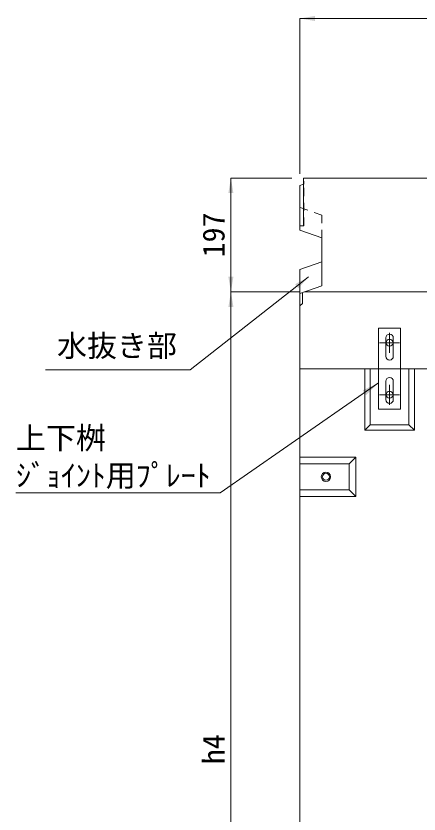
# Model space of a CAD drawing. Units: millimetres at full size; details may follow other scales. Extents: x 5964 to 125098, y -10801 to 28073.
# Drawn here: x 28972 to 29669, y 1107 to 2487 of the extents above; entities that cross this region are included whole.
import ezdxf
from ezdxf.enums import TextEntityAlignment as Align

# ---------------------------------------------------------------- set-up
doc = ezdxf.new("R2010")
doc.units = ezdxf.units.MM
doc.header["$LTSCALE"] = 19
for name, pattern in [('DASHED', [7.5, 6, -1.5]), ('USER1', [1.35, 0.75, -0.6]), ('USER2', [28.575, 19.05, -3.175, 3.175, -3.175])]:
    doc.linetypes.add(name, pattern=pattern)
for name, color, linetype, lineweight in [('0_2', 7, 'Continuous', 20), ('_0-0_', 7, 'DASHED', 20), ('インサート', 3, 'USER1', 9), ('寸法線', 7, 'Continuous', 9), ('寸法表', 7, 'Continuous', 9), ('本体', 2, 'Continuous', 9)]:
    doc.layers.add(name, color=color, linetype=linetype, lineweight=lineweight)
doc.styles.add('ＭＳ ゴシック', font='')
doc.styles.get('ＭＳ ゴシック').set_extended_font_data('MS Gothic')

# ---------------------------------------------------------------- blocks, each defined once
blk = doc.blocks.new('filled_arrow')
at = {"color": 0, "linetype": 'Continuous', "lineweight": -2}
blk.add_solid([(7.5, 1.25), (0, 0), (7.5, -1.25)], dxfattribs=at)

msp = doc.modelspace()

# ---------------------------------------------------------------- linework, layer by layer
at = {"layer": '_0-0_'}
msp.add_line((29468.81, 2124.5), (29469.81, 2124.5), dxfattribs=at)
at = {"layer": 'インサート', "linetype": 'USER2'}
for p, q in [((29617.81, 1939.39), (29617.81, 1904.79)), ((29600.51, 1922.09), (29635.12, 1922.09)), ((29617.81, 1849.39), (29617.81, 1814.78)), ((29600.51, 1832.09), (29635.12, 1832.09))]:
    msp.add_line(p, q, dxfattribs=at)
at = {"layer": 'インサート', "linetype": 'Continuous'}
for p, q in [((29611.31, 1930.59), (29611.31, 1898.59)), ((29624.31, 1930.59), (29624.31, 1898.59)), ((29611.31, 1855.59), (29611.31, 1823.59)), ((29624.31, 1855.59), (29624.31, 1823.59))]:
    msp.add_line(p, q, dxfattribs=at)
msp.add_lwpolyline([(29636.81, 1807.09), (29636.81, 1947.09), (29598.81, 1947.09), (29598.81, 1807.09)], close=True, dxfattribs=at)
at = {"layer": 'インサート', "linetype": 'Continuous', "lineweight": 5}
for centre, radius in [((29617.81, 1922.09), 6), ((29617.81, 1832.09), 6), ((29507.81, 1690.09), 8), ((29507.81, 1690.09), 6)]:
    msp.add_circle(centre, radius, dxfattribs=at)
at = {"layer": 'インサート', "linetype": 'Continuous'}
for centre, start, end in [((29617.81, 1930.59), 0, 180), ((29617.81, 1898.59), 180, 0), ((29617.81, 1855.59), 0, 180), ((29617.81, 1823.59), 180, 0)]:
    msp.add_arc(centre, 6.5, start, end, dxfattribs=at)
at = {"layer": '寸法線'}
for p, q in [((29462.81, 2483.16), (30460.81, 2483.16)), ((29462.81, 2214.09), (29462.81, 2483.16)), ((29343.44, 2207.09), (29343.44, 2010.09)), ((29448.81, 2207.09), (29343.44, 2207.09)), ((29461.81, 2010.09), (29343.44, 2010.09)), ((29343.44, 2010.09), (29343.44, 427.09)), ((29461.81, 2010.09), (29343.44, 2010.09))]:
    msp.add_line(p, q, dxfattribs=at)
msp.add_lwpolyline([(29477.83, 2036.02), (29457.38, 2019.96), (29273.01, 1875.17), (29022.74, 1875.17)], dxfattribs=at)
at = {"layer": '寸法表'}
msp.add_lwpolyline([(29598.81, 1852.62), (29324.94, 1662.31), (28971.74, 1662.31)], dxfattribs=at)
at = {"layer": '本体', "lineweight": 20}
for p, q in [((29462.81, 2194.09), (29468.81, 2196.66)), ((29468.81, 2207.09), (30454.81, 2207.09)), ((29462.81, 2194.09), (29462.81, 2116.73)), ((29500.81, 2103.3), (29462.81, 2116.73)), ((29500.81, 2103.3), (29500.81, 2020.68)), ((29462.81, 2007.25), (29500.81, 2020.68)), ((29462.81, 1877.09), (29462.81, 2007.25)), ((29470.84, 2010.09), (30452.79, 2010.09)), ((29462.81, 1877.09), (30460.81, 1877.09)), ((29462.81, 427.09), (29462.81, 1877.09))]:
    msp.add_line(p, q, dxfattribs=at)
at = {"layer": '本体', "lineweight": 5}
for p in [(29468.81, 2207.09), (29462.81, 2124.5)]:
    msp.add_line(p, (29468.81, 2124.5), dxfattribs=at)
at = {"layer": '本体', "color": 4, "linetype": 'USER1', "lineweight": 5}
for p in [(29468.81, 2207.09), (29468.81, 2196.66), (29469.81, 2124.5)]:
    msp.add_line(p, (29469.81, 2197.08), dxfattribs=at)
at = {"layer": '本体', "linetype": 'USER1'}
for q in [(29462.81, 2156.14), (29500.81, 2103.3)]:
    msp.add_line((29500.81, 2142.99), q, dxfattribs=at)
at = {"layer": '本体'}
for p, q in [((29462.81, 2048.94), (29500.81, 2062.09)), ((29462.81, 2007.25), (29462.81, 2048.94)), ((29467.31, 1990.07), (29467.31, 2008.69)), ((29462.81, 1986.07), (29467.31, 1990.07)), ((29574.81, 1877.09), (29574.81, 1770.59)), ((29584.31, 1877.09), (29584.31, 1780.09)), ((29651.31, 1877.09), (29651.31, 1780.09)), ((29660.81, 1877.09), (29660.81, 1770.59)), ((29574.81, 1770.59), (29584.31, 1780.09)), ((29574.81, 1770.59), (29660.81, 1770.59)), ((29584.31, 1780.09), (29651.31, 1780.09)), ((29651.31, 1780.09), (29660.81, 1770.59)), ((29462.81, 1724.09), (29559.31, 1724.09)), ((29462.81, 1712.59), (29547.81, 1712.59)), ((29547.81, 1712.59), (29559.31, 1724.09)), ((29547.81, 1712.59), (29547.81, 1667.59)), ((29559.31, 1724.09), (29559.31, 1656.09)), ((29547.81, 1667.59), (29462.81, 1667.59)), ((29547.81, 1667.59), (29559.31, 1656.09)), ((29559.31, 1656.09), (29462.81, 1656.09))]:
    msp.add_line(p, q, dxfattribs=at)

# ---------------------------------------------------------------- block references
at = {"layer": '寸法線', "xscale": 3.47, "yscale": 3.47}
msp.add_blockref('filled_arrow', (29462.81, 2483.16), dxfattribs=at)
for p, rotation in [((29343.44, 2207.09), 270), ((29343.44, 2010.09), 90), ((29477.83, 2036.02), 218.1), ((29343.44, 2010.09), 270)]:
    msp.add_blockref('filled_arrow', p, dxfattribs=dict(at, rotation=rotation))
at = {"layer": '寸法表', "xscale": 4, "yscale": 4, "rotation": 214.8}
msp.add_blockref('filled_arrow', (29598.81, 1852.62), dxfattribs=at)

# ---------------------------------------------------------------- texts
at = {"layer": '0_2', "style": 'ＭＳ ゴシック'}
msp.add_text('水抜き部', height=37.98, dxfattribs=at).set_placement((29146.41, 1916.88), align=Align.MIDDLE_CENTER)
at = {"layer": '寸法線', "style": 'ＭＳ ゴシック'}
for s, p in [('197', (29313.44, 2108.59)), ('h4', (29313.44, 1218.59))]:
    msp.add_text(s, height=37.98, rotation=90, dxfattribs=at).set_placement(p, align=Align.MIDDLE_CENTER)
at = {"layer": '寸法表', "style": 'ＭＳ ゴシック'}
for s, p in [('上下桝', (28971.74, 1727)), ('ｼﾞｮｲﾝﾄ用ﾌﾟﾚｰﾄ', (28971.74, 1662))]:
    msp.add_text(s, height=37.98, dxfattribs=at).set_placement(p, align=Align.BOTTOM_LEFT)

doc.saveas('drawing.dxf')
